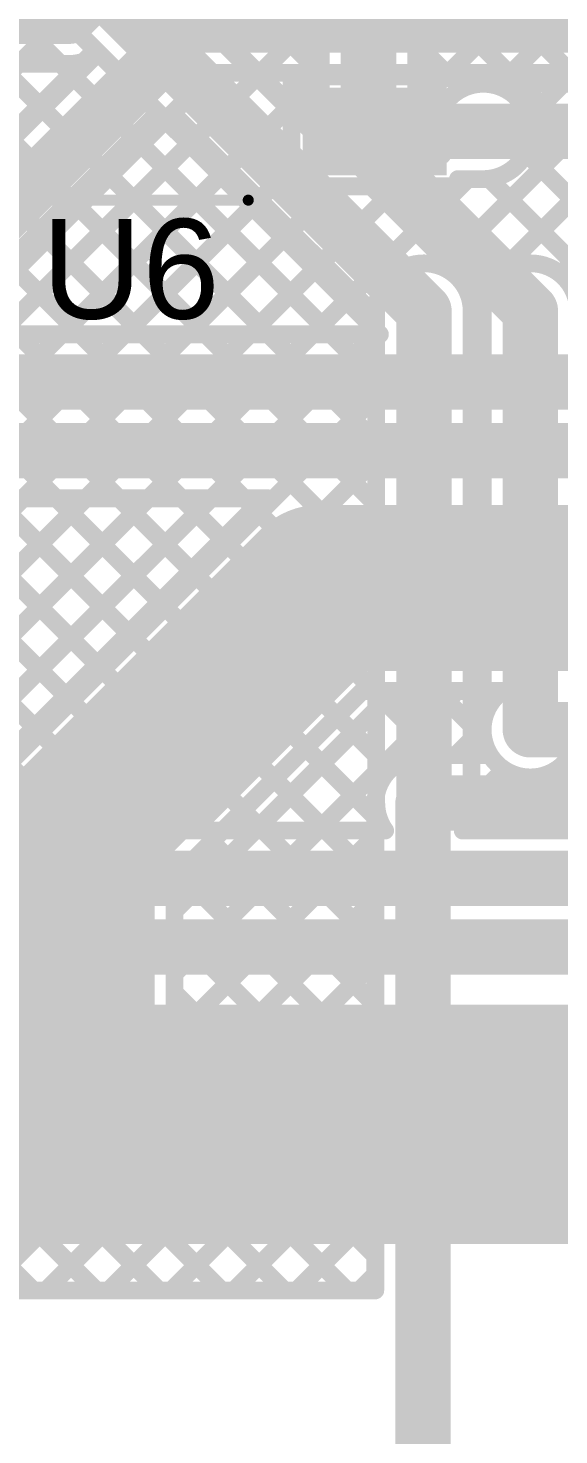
# Model space of a CAD drawing. Header units: millimetres. Extents: x -0.08 to 7.12, y -0.08 to 3.98.
# Drawn here: x 1.773 to 2.013, y 1.37 to 2.005 of the extents above; entities that cross this region are included whole.
import ezdxf

# ---------------------------------------------------------------- set-up
doc = ezdxf.new("R2010")
doc.units = ezdxf.units.MM
doc.header["$MEASUREMENT"] = 0
for name, color, linetype in [('BottomLayer', 5, 'Continuous'), ('TopLayer', 1, 'Continuous'), ('TopOverlay', 2, 'Continuous'), ('TopPaste', 8, 'Continuous'), ('TopSolder', 216, 'Continuous'), ('ViaHoleLayer', 16, 'Continuous')]:
    doc.layers.add(name, color=color, linetype=linetype)
doc.styles.add('Arial', font='arial.ttf', dxfattribs={"height": 0.2})

# ---------------------------------------------------------------- blocks, each defined once
blk = doc.blocks.new('SOP_4_2_54_34')
at = {"layer": 'TopLayer'}
for points in [[(-0.15157, 0.06575), (-0.09449, 0.06575), (-0.09449, 0.03425), (-0.15157, 0.03425)], [(0.09449, 0.06575), (0.15157, 0.06575), (0.15157, 0.03425), (0.09449, 0.03425)], [(-0.15157, -0.03425), (-0.09449, -0.03425), (-0.09449, -0.06575), (-0.15157, -0.06575)], [(0.09449, -0.03425), (0.15157, -0.03425), (0.15157, -0.06575), (0.09449, -0.06575)]]:
    blk.add_hatch(color=1, dxfattribs=at).paths.add_polyline_path(points)
at = {"layer": 'TopPaste'}
for points in [[(-0.15157, 0.06575), (-0.09449, 0.06575), (-0.09449, 0.03425), (-0.15157, 0.03425)], [(0.09449, 0.06575), (0.15157, 0.06575), (0.15157, 0.03425), (0.09449, 0.03425)], [(-0.15157, -0.03425), (-0.09449, -0.03425), (-0.09449, -0.06575), (-0.15157, -0.06575)], [(0.09449, -0.03425), (0.15157, -0.03425), (0.15157, -0.06575), (0.09449, -0.06575)]]:
    blk.add_hatch(color=8, dxfattribs=at).paths.add_polyline_path(points)
at = {"layer": 'TopSolder'}
for points in [[(-0.15557, 0.06975), (-0.09049, 0.06975), (-0.09049, 0.03025), (-0.15557, 0.03025)], [(0.09049, 0.06975), (0.15557, 0.06975), (0.15557, 0.03025), (0.09049, 0.03025)], [(-0.15557, -0.03025), (-0.09049, -0.03025), (-0.09049, -0.06975), (-0.15557, -0.06975)], [(0.09049, -0.03025), (0.15557, -0.03025), (0.15557, -0.06975), (0.09049, -0.06975)]]:
    blk.add_hatch(color=216, dxfattribs=at).paths.add_polyline_path(points)
at = {"layer": 'TopOverlay', "const_width": 0.005}
for points in [[(-0.052, 0.081), (0.066, 0.081)], [(-0.163, 0.048), (-0.163, 0.058)], [(-0.163, 0.058), (-0.158, 0.053)], [(-0.163, 0.048), (-0.158, 0.053)], [(-0.052, -0.081), (0.066, -0.081)]]:
    blk.add_lwpolyline(points, dxfattribs=at)
at = {"layer": 'TopOverlay', "const_width": 0.0025}
for points in [[(-0.05325, 0.081, 1), (-0.05075, 0.081, 1)], [(0.06475, 0.081, 1), (0.06725, 0.081, 1)], [(-0.16425, 0.058, 1), (-0.16175, 0.058, 1)], [(-0.16425, 0.058, 1), (-0.16175, 0.058, 1)], [(-0.15925, 0.053, 1), (-0.15675, 0.053, 1)], [(-0.15925, 0.053, 1), (-0.15675, 0.053, 1)], [(-0.16425, 0.048, 1), (-0.16175, 0.048, 1)], [(-0.16425, 0.048, 1), (-0.16175, 0.048, 1)], [(-0.05325, -0.081, 1), (-0.05075, -0.081, 1)], [(0.06475, -0.081, 1), (0.06725, -0.081, 1)]]:
    blk.add_lwpolyline(points, format="xyb", close=True, dxfattribs=at)

msp = doc.modelspace()

# ---------------------------------------------------------------- hatches: boundary and pattern name
at = {"layer": 'BottomLayer'}
h = msp.add_hatch(color=5, dxfattribs=at)
edge = h.paths.add_edge_path()
edge.add_arc((1.97878, 1.958), 0.01181, 0, 360)
h = msp.add_hatch(color=5, dxfattribs=at)
edge = h.paths.add_edge_path()
edge.add_arc((1.952, 1.877), 0.01181, 0, 360)
h = msp.add_hatch(color=5, dxfattribs=at)
edge = h.paths.add_edge_path()
edge.add_arc((2, 1.877), 0.01181, 0, 360)
h = msp.add_hatch(color=5, dxfattribs=at)
edge = h.paths.add_edge_path()
edge.add_arc((2, 1.688), 0.01181, 0, 360)
h = msp.add_hatch(color=5, dxfattribs=at)
edge = h.paths.add_edge_path()
edge.add_arc((1.952, 1.655), 0.01181, 0, 360)
h = msp.add_hatch(color=5, dxfattribs=at)
edge = h.paths.add_edge_path()
edge.add_arc((1.793, 1.512), 0.0315, 0, 360)
at = {"layer": 'TopLayer'}
h = msp.add_hatch(color=1, dxfattribs=at)
edge = h.paths.add_edge_path()
edge.add_arc((1.97878, 1.958), 0.01181, 0, 360)
h = msp.add_hatch(color=1, dxfattribs=at)
edge = h.paths.add_edge_path()
edge.add_arc((1.952, 1.877), 0.01181, 0, 360)
h = msp.add_hatch(color=1, dxfattribs=at)
edge = h.paths.add_edge_path()
edge.add_arc((2, 1.877), 0.01181, 0, 360)
h = msp.add_hatch(color=1, dxfattribs=at)
edge = h.paths.add_edge_path()
edge.add_arc((2, 1.688), 0.01181, 0, 360)
h = msp.add_hatch(color=1, dxfattribs=at)
edge = h.paths.add_edge_path()
edge.add_arc((1.952, 1.655), 0.01181, 0, 360)
msp.add_hatch(color=1, dxfattribs=at).paths.add_polyline_path([(0.085, 1.456), (2.258, 1.456), (2.258, 1.564), (0.085, 1.564)])
h = msp.add_hatch(color=1, dxfattribs=at)
edge = h.paths.add_edge_path()
edge.add_arc((1.793, 1.512), 0.0315, 0, 360)
at = {"layer": 'ViaHoleLayer'}
h = msp.add_hatch(color=16, dxfattribs=at)
edge = h.paths.add_edge_path()
edge.add_arc((1.97878, 1.958), 0.00591, 0, 360)
h = msp.add_hatch(color=16, dxfattribs=at)
edge = h.paths.add_edge_path()
edge.add_arc((1.952, 1.877), 0.00591, 0, 360)
h = msp.add_hatch(color=16, dxfattribs=at)
edge = h.paths.add_edge_path()
edge.add_arc((2, 1.877), 0.00591, 0, 360)
h = msp.add_hatch(color=16, dxfattribs=at)
edge = h.paths.add_edge_path()
edge.add_arc((2, 1.688), 0.00591, 0, 360)
h = msp.add_hatch(color=16, dxfattribs=at)
edge = h.paths.add_edge_path()
edge.add_arc((1.952, 1.655), 0.00591, 0, 360)
h = msp.add_hatch(color=16, dxfattribs=at)
edge = h.paths.add_edge_path()
edge.add_arc((1.793, 1.512), 0.01575, 0, 360)

# ---------------------------------------------------------------- linework, layer by layer
at = {"layer": 'BottomLayer'}
for points, const_width in [([(1.9485, 1.99804), (2.11377, 2.16331)], 0.008), ([(1.9485, 1.96976), (2.14205, 2.16331)], 0.008), ([(1.98653, 1.9795), (2.17034, 2.16331)], 0.008), ([(2.01481, 1.9795), (2.19862, 2.16331)], 0.008), ([(1.54644, 2.117), (1.797, 1.86644)], 0.008), ([(1.57472, 2.117), (1.82529, 1.86644)], 0.008), ([(1.60301, 2.117), (1.85357, 1.86644)], 0.008), ([(1.63129, 2.117), (1.88186, 1.86644)], 0.008), ([(1.65958, 2.117), (1.91014, 1.86644)], 0.008), ([(1.81434, 2.07538), (1.9055, 1.98421)], 0.008), ([(1.81434, 2.04709), (1.9055, 1.95593)], 0.008), ([(1.79284, 2.03616), (1.952, 1.877)], 0.025), ([(1.81434, 2.04507), (1.9055, 1.95391)], 0.008), ([(1.86251, 1.9969), (1.90671, 2.0411)], 0.008), ([(1.927, 1.95), (1.927, 2.034)], 0.025), ([(1.9055, 1.95391), (1.9055, 2.034)], 0.008), ([(1.96313, 2.03972), (2.02335, 1.9795)], 0.008), ([(1.9485, 1.95891), (1.9485, 2.02509)], 0.008), ([(1.94899, 2.02558), (1.99507, 1.9795)], 0.008), ([(1.77763, 2.02096), (1.93216, 1.86644)], 0.008), ([(1.64719, 1.86644), (1.78967, 2.00892)], 0.008), ([(1.87665, 1.98276), (1.9055, 2.01161)], 0.008), ([(1.9485, 1.99778), (1.96909, 1.97719)], 0.008), ([(1.67547, 1.86644), (1.80382, 1.99478)], 0.008), ([(1.89079, 1.96862), (1.9055, 1.98333)], 0.008), ([(1.70376, 1.86644), (1.81796, 1.98064)], 0.008), ([(1.97878, 1.9795), (2.422, 1.9795)], 0.008), ([(1.73204, 1.86644), (1.8321, 1.96649)], 0.008), ([(1.9485, 1.9695), (1.95744, 1.96056)], 0.008), ([(1.97878, 1.958), (2.422, 1.958)], 0.025), ([(1.927, 1.95), (2, 1.877)], 0.025), ([(1.9485, 1.95891), (1.96017, 1.94723)], 0.008), ([(1.76033, 1.86644), (1.84624, 1.95235)], 0.008), ([(1.30205, 1.93713), (1.80418, 1.435)], 0.008), ([(1.78861, 1.86644), (1.86038, 1.93821)], 0.008), ([(1.81689, 1.86644), (1.87453, 1.92407)], 0.008), ([(1.30205, 1.90884), (1.77589, 1.435)], 0.008), ([(1.84518, 1.86644), (1.88867, 1.90993)], 0.008), ([(1.87346, 1.86644), (1.90281, 1.89578)], 0.008), ([(1.90175, 1.86644), (1.91695, 1.88164)], 0.008), ([(1.56297, 1.86644), (1.93216, 1.86644)], 0.008), ([(1.55406, 1.84494), (2.49494, 1.84494)], 0.025), ([(1.50906, 1.81394), (2.51394, 1.81394)], 0.025), ([(1.41374, 1.435), (1.77118, 1.79244)], 0.008), ([(1.44203, 1.435), (1.79946, 1.79244)], 0.008), ([(1.47031, 1.435), (1.82775, 1.79244)], 0.008), ([(1.4986, 1.435), (1.85603, 1.79244)], 0.008), ([(1.50906, 1.79244), (1.88204, 1.79244)], 0.008), ([(1.67301, 1.79244), (1.77634, 1.68911)], 0.008), ([(1.7013, 1.79244), (1.79049, 1.70325)], 0.008), ([(1.72958, 1.79244), (1.80463, 1.71739)], 0.008), ([(1.75787, 1.79244), (1.81877, 1.73153)], 0.008), ([(1.78615, 1.79244), (1.83291, 1.74567)], 0.008), ([(1.81443, 1.79244), (1.84706, 1.75982)], 0.008), ([(1.84272, 1.79244), (1.8612, 1.77396)], 0.008), ([(1.871, 1.79244), (1.8755, 1.78794)], 0.008), ([(1.793, 1.64), (1.905, 1.752)], 0.075), ([(1.76012, 1.67288), (1.87212, 1.78488)], 0.008), ([(1.905, 1.752), (2.6293, 1.752)], 0.075), ([(1.8395, 1.57791), (1.96709, 1.7055)], 0.008), ([(1.8395, 1.6062), (1.9388, 1.7055)], 0.008), ([(1.8395, 1.62074), (1.92426, 1.7055)], 0.008), ([(1.92426, 1.7055), (1.98751, 1.7055)], 0.008), ([(1.92966, 1.7055), (1.95866, 1.6765)], 0.008), ([(1.95794, 1.7055), (1.97876, 1.68468)], 0.008), ([(1.91282, 1.69406), (1.93673, 1.67014)], 0.008), ([(2, 1.688), (2.411, 1.688)], 0.025), ([(1.96637, 1.6765), (1.97851, 1.68864)], 0.008), ([(1.89867, 1.67991), (1.93006, 1.64852)], 0.008), ([(1.793, 1.512), (1.793, 1.64)], 0.075), ([(1.952, 1.6765), (1.98183, 1.6765)], 0.008), ([(1.88453, 1.66577), (1.93006, 1.62024)], 0.008), ([(1.95156, 1.15106), (1.95156, 1.65456)], 0.025), ([(1.952, 1.655), (2.344, 1.655)], 0.025), ([(1.93006, 1.435), (1.93006, 1.65456)], 0.008), ([(1.87039, 1.65163), (1.93006, 1.59195)], 0.008), ([(1.8395, 1.54963), (1.93006, 1.6402)], 0.008), ([(1.85625, 1.63749), (1.93006, 1.56367)], 0.008), ([(1.84211, 1.62334), (1.93006, 1.53539)], 0.008), ([(1.8395, 1.512), (1.8395, 1.62074)], 0.008), ([(1.8395, 1.52135), (1.93006, 1.61191)], 0.008), ([(1.8395, 1.59767), (1.93006, 1.5071)], 0.008), ([(1.82897, 1.48253), (1.93006, 1.58363)], 0.008), ([(1.8395, 1.56938), (1.93006, 1.47882)], 0.008), ([(1.80972, 1.435), (1.93006, 1.55534)], 0.008), ([(1.8395, 1.5411), (1.93006, 1.45053)], 0.008), ([(1.83801, 1.435), (1.93006, 1.52706)], 0.008), ([(1.8395, 1.51281), (1.91731, 1.435)], 0.008), ([(1.86629, 1.435), (1.93006, 1.49877)], 0.008), ([(1.83399, 1.49004), (1.88903, 1.435)], 0.008), ([(1.78144, 1.435), (1.82247, 1.47603)], 0.008), ([(1.82093, 1.47482), (1.86074, 1.435)], 0.008), ([(1.89458, 1.435), (1.93006, 1.47049)], 0.008), ([(1.75315, 1.435), (1.78445, 1.46629)], 0.008), ([(1.80123, 1.46623), (1.83246, 1.435)], 0.008), ([(1.92286, 1.435), (1.93006, 1.4422)], 0.008), ([(1.30205, 1.435), (1.93006, 1.435)], 0.008)]:
    msp.add_lwpolyline(points, dxfattribs=dict(at, const_width=const_width))
for points, const_width in [([(1.86051, 1.9969, 1), (1.86451, 1.9969, 1)], 0.004), ([(1.9465, 1.99804, 1), (1.9505, 1.99804, 1)], 0.004), ([(1.9465, 1.99778, 1), (1.9505, 1.99778, 1)], 0.004), ([(1.80182, 1.99478, 1), (1.80582, 1.99478, 1)], 0.004), ([(1.9035, 1.98421, 1), (1.9075, 1.98421, 1)], 0.004), ([(1.9035, 1.98333, 1), (1.9075, 1.98333, 1)], 0.004), ([(1.81596, 1.98064, 1), (1.81996, 1.98064, 1)], 0.004), ([(1.87465, 1.98276, 1), (1.87865, 1.98276, 1)], 0.004), ([(1.96709, 1.97719, 1), (1.97109, 1.97719, 1)], 0.004), ([(1.97678, 1.9795, 1), (1.98078, 1.9795, 1)], 0.004), ([(1.97678, 1.9795, 1), (1.98078, 1.9795, 1)], 0.004), ([(1.98453, 1.9795, 1), (1.98853, 1.9795, 1)], 0.004), ([(1.99307, 1.9795, 1), (1.99707, 1.9795, 1)], 0.004), ([(2.01281, 1.9795, 1), (2.01681, 1.9795, 1)], 0.004), ([(1.8301, 1.96649, 1), (1.8341, 1.96649, 1)], 0.004), ([(1.88879, 1.96862, 1), (1.89279, 1.96862, 1)], 0.004), ([(1.9465, 1.96976, 1), (1.9505, 1.96976, 1)], 0.004), ([(1.9465, 1.9695, 1), (1.9505, 1.9695, 1)], 0.004), ([(1.97253, 1.958, 1), (1.98503, 1.958, 1)], 0.0125), ([(1.92075, 1.95, 1), (1.93325, 1.95, 1)], 0.0125), ([(1.92075, 1.95, 1), (1.93325, 1.95, 1)], 0.0125), ([(1.9465, 1.95891, 1), (1.9505, 1.95891, 1)], 0.004), ([(1.9465, 1.95891, 1), (1.9505, 1.95891, 1)], 0.004), ([(1.95544, 1.96056, 1), (1.95944, 1.96056, 1)], 0.004), ([(1.84424, 1.95235, 1), (1.84824, 1.95235, 1)], 0.004), ([(1.9035, 1.95593, 1), (1.9075, 1.95593, 1)], 0.004), ([(1.9035, 1.95391, 1), (1.9075, 1.95391, 1)], 0.004), ([(1.9035, 1.95391, 1), (1.9075, 1.95391, 1)], 0.004), ([(1.95817, 1.94723, 1), (1.96217, 1.94723, 1)], 0.004), ([(1.95817, 1.94723, 1), (1.96217, 1.94723, 1)], 0.004), ([(1.85838, 1.93821, 1), (1.86238, 1.93821, 1)], 0.004), ([(1.87253, 1.92407, 1), (1.87653, 1.92407, 1)], 0.004), ([(1.88667, 1.90993, 1), (1.89067, 1.90993, 1)], 0.004), ([(1.90081, 1.89578, 1), (1.90481, 1.89578, 1)], 0.004), ([(1.91495, 1.88164, 1), (1.91895, 1.88164, 1)], 0.004), ([(1.94575, 1.877, 1), (1.95825, 1.877, 1)], 0.0125), ([(1.99375, 1.877, 1), (2.00625, 1.877, 1)], 0.0125), ([(1.78661, 1.86644, 1), (1.79061, 1.86644, 1)], 0.004), ([(1.795, 1.86644, 1), (1.799, 1.86644, 1)], 0.004), ([(1.81489, 1.86644, 1), (1.81889, 1.86644, 1)], 0.004), ([(1.82329, 1.86644, 1), (1.82729, 1.86644, 1)], 0.004), ([(1.84318, 1.86644, 1), (1.84718, 1.86644, 1)], 0.004), ([(1.85157, 1.86644, 1), (1.85557, 1.86644, 1)], 0.004), ([(1.87146, 1.86644, 1), (1.87546, 1.86644, 1)], 0.004), ([(1.87986, 1.86644, 1), (1.88386, 1.86644, 1)], 0.004), ([(1.89975, 1.86644, 1), (1.90375, 1.86644, 1)], 0.004), ([(1.90814, 1.86644, 1), (1.91214, 1.86644, 1)], 0.004), ([(1.93016, 1.86644, 1), (1.93416, 1.86644, 1)], 0.004), ([(1.93016, 1.86644, 1), (1.93416, 1.86644, 1)], 0.004), ([(1.76918, 1.79244, 1), (1.77318, 1.79244, 1)], 0.004), ([(1.78415, 1.79244, 1), (1.78815, 1.79244, 1)], 0.004), ([(1.79746, 1.79244, 1), (1.80146, 1.79244, 1)], 0.004), ([(1.81243, 1.79244, 1), (1.81643, 1.79244, 1)], 0.004), ([(1.82575, 1.79244, 1), (1.82975, 1.79244, 1)], 0.004), ([(1.84072, 1.79244, 1), (1.84472, 1.79244, 1)], 0.004), ([(1.85403, 1.79244, 1), (1.85803, 1.79244, 1)], 0.004), ([(1.869, 1.79244, 1), (1.873, 1.79244, 1)], 0.004), ([(1.8735, 1.78794, 1), (1.8775, 1.78794, 1)], 0.004), ([(1.88004, 1.79244, 1), (1.88404, 1.79244, 1)], 0.004), ([(1.88004, 1.79244, 1), (1.88404, 1.79244, 1)], 0.004), ([(1.88004, 1.79244, 1), (1.88404, 1.79244, 1)], 0.004), ([(1.88625, 1.752, 1), (1.92375, 1.752, 1)], 0.0375), ([(1.88625, 1.752, 1), (1.92375, 1.752, 1)], 0.0375), ([(1.87012, 1.78488, 1), (1.87412, 1.78488, 1)], 0.004), ([(1.87012, 1.78488, 1), (1.87412, 1.78488, 1)], 0.004), ([(1.87012, 1.78488, 1), (1.87412, 1.78488, 1)], 0.004), ([(1.8592, 1.77396, 1), (1.8632, 1.77396, 1)], 0.004), ([(1.84506, 1.75982, 1), (1.84906, 1.75982, 1)], 0.004), ([(1.83091, 1.74567, 1), (1.83491, 1.74567, 1)], 0.004), ([(1.81677, 1.73153, 1), (1.82077, 1.73153, 1)], 0.004), ([(1.80263, 1.71739, 1), (1.80663, 1.71739, 1)], 0.004), ([(1.92226, 1.7055, 1), (1.92626, 1.7055, 1)], 0.004), ([(1.92226, 1.7055, 1), (1.92626, 1.7055, 1)], 0.004), ([(1.92766, 1.7055, 1), (1.93166, 1.7055, 1)], 0.004), ([(1.9368, 1.7055, 1), (1.9408, 1.7055, 1)], 0.004), ([(1.95594, 1.7055, 1), (1.95994, 1.7055, 1)], 0.004), ([(1.96509, 1.7055, 1), (1.96909, 1.7055, 1)], 0.004), ([(1.98551, 1.7055, 1), (1.98951, 1.7055, 1)], 0.004), ([(1.98551, 1.7055, 1), (1.98951, 1.7055, 1)], 0.004), ([(1.78849, 1.70325, 1), (1.79249, 1.70325, 1)], 0.004), ([(1.91082, 1.69406, 1), (1.91482, 1.69406, 1)], 0.004), ([(1.99375, 1.688, 1), (2.00625, 1.688, 1)], 0.0125), ([(1.77434, 1.68911, 1), (1.77834, 1.68911, 1)], 0.004), ([(1.97651, 1.68864, 1), (1.98051, 1.68864, 1)], 0.004), ([(1.97676, 1.68468, 1), (1.98076, 1.68468, 1)], 0.004), ([(1.89667, 1.67991, 1), (1.90067, 1.67991, 1)], 0.004), ([(1.77425, 1.64, 1), (1.81175, 1.64, 1)], 0.0375), ([(1.77425, 1.64, 1), (1.81175, 1.64, 1)], 0.0375), ([(1.95, 1.6765, 1), (1.954, 1.6765, 1)], 0.004), ([(1.95, 1.6765, 1), (1.954, 1.6765, 1)], 0.004), ([(1.95666, 1.6765, 1), (1.96066, 1.6765, 1)], 0.004), ([(1.96437, 1.6765, 1), (1.96837, 1.6765, 1)], 0.004), ([(1.97983, 1.6765, 1), (1.98383, 1.6765, 1)], 0.004), ([(1.97983, 1.6765, 1), (1.98383, 1.6765, 1)], 0.004), ([(1.88253, 1.66577, 1), (1.88653, 1.66577, 1)], 0.004), ([(1.93458, 1.66998, 1), (1.93858, 1.66998, 1)], 0.004), ([(1.93458, 1.66998, 1), (1.93858, 1.66998, 1)], 0.004), ([(1.93473, 1.67014, 1), (1.93873, 1.67014, 1)], 0.004), ([(1.94531, 1.65456, 1), (1.95781, 1.65456, 1)], 0.0125), ([(1.94575, 1.655, 1), (1.95825, 1.655, 1)], 0.0125), ([(1.92806, 1.65456, 1), (1.93206, 1.65456, 1)], 0.004), ([(1.92806, 1.65456, 1), (1.93206, 1.65456, 1)], 0.004), ([(1.86839, 1.65163, 1), (1.87239, 1.65163, 1)], 0.004), ([(1.92806, 1.64852, 1), (1.93206, 1.64852, 1)], 0.004), ([(1.92806, 1.6402, 1), (1.93206, 1.6402, 1)], 0.004), ([(1.85425, 1.63749, 1), (1.85825, 1.63749, 1)], 0.004), ([(1.84011, 1.62334, 1), (1.84411, 1.62334, 1)], 0.004), ([(1.8375, 1.62074, 1), (1.8415, 1.62074, 1)], 0.004), ([(1.8375, 1.62074, 1), (1.8415, 1.62074, 1)], 0.004), ([(1.92806, 1.62024, 1), (1.93206, 1.62024, 1)], 0.004), ([(1.92806, 1.61191, 1), (1.93206, 1.61191, 1)], 0.004), ([(1.8375, 1.6062, 1), (1.8415, 1.6062, 1)], 0.004), ([(1.8375, 1.59767, 1), (1.8415, 1.59767, 1)], 0.004), ([(1.92806, 1.59195, 1), (1.93206, 1.59195, 1)], 0.004), ([(1.92806, 1.58363, 1), (1.93206, 1.58363, 1)], 0.004), ([(1.8375, 1.57791, 1), (1.8415, 1.57791, 1)], 0.004), ([(1.8375, 1.56938, 1), (1.8415, 1.56938, 1)], 0.004), ([(1.92806, 1.56367, 1), (1.93206, 1.56367, 1)], 0.004), ([(1.92806, 1.55534, 1), (1.93206, 1.55534, 1)], 0.004), ([(1.77425, 1.512, 1), (1.81175, 1.512, 1)], 0.0375), ([(1.8375, 1.54963, 1), (1.8415, 1.54963, 1)], 0.004), ([(1.8375, 1.5411, 1), (1.8415, 1.5411, 1)], 0.004), ([(1.92806, 1.53539, 1), (1.93206, 1.53539, 1)], 0.004), ([(1.92806, 1.52706, 1), (1.93206, 1.52706, 1)], 0.004), ([(1.8375, 1.52135, 1), (1.8415, 1.52135, 1)], 0.004), ([(1.8375, 1.51281, 1), (1.8415, 1.51281, 1)], 0.004), ([(1.8375, 1.512, 1), (1.8415, 1.512, 1)], 0.004), ([(1.8375, 1.512, 1), (1.8415, 1.512, 1)], 0.004), ([(1.92806, 1.5071, 1), (1.93206, 1.5071, 1)], 0.004), ([(1.92806, 1.49877, 1), (1.93206, 1.49877, 1)], 0.004), ([(1.83199, 1.49004, 1), (1.83599, 1.49004, 1)], 0.004), ([(1.82697, 1.48253, 1), (1.83097, 1.48253, 1)], 0.004), ([(1.82047, 1.47603, 1), (1.82447, 1.47603, 1)], 0.004), ([(1.92806, 1.47882, 1), (1.93206, 1.47882, 1)], 0.004), ([(1.81893, 1.47482, 1), (1.82293, 1.47482, 1)], 0.004), ([(1.92806, 1.47049, 1), (1.93206, 1.47049, 1)], 0.004), ([(1.78245, 1.46629, 1), (1.78645, 1.46629, 1)], 0.004), ([(1.79923, 1.46623, 1), (1.80323, 1.46623, 1)], 0.004), ([(1.92806, 1.45053, 1), (1.93206, 1.45053, 1)], 0.004), ([(1.92806, 1.4422, 1), (1.93206, 1.4422, 1)], 0.004), ([(1.77389, 1.435, 1), (1.77789, 1.435, 1)], 0.004), ([(1.77944, 1.435, 1), (1.78344, 1.435, 1)], 0.004), ([(1.80218, 1.435, 1), (1.80618, 1.435, 1)], 0.004), ([(1.80772, 1.435, 1), (1.81172, 1.435, 1)], 0.004), ([(1.83046, 1.435, 1), (1.83446, 1.435, 1)], 0.004), ([(1.83601, 1.435, 1), (1.84001, 1.435, 1)], 0.004), ([(1.85874, 1.435, 1), (1.86274, 1.435, 1)], 0.004), ([(1.86429, 1.435, 1), (1.86829, 1.435, 1)], 0.004), ([(1.88703, 1.435, 1), (1.89103, 1.435, 1)], 0.004), ([(1.89258, 1.435, 1), (1.89658, 1.435, 1)], 0.004), ([(1.91531, 1.435, 1), (1.91931, 1.435, 1)], 0.004), ([(1.92086, 1.435, 1), (1.92486, 1.435, 1)], 0.004), ([(1.92806, 1.435, 1), (1.93206, 1.435, 1)], 0.004), ([(1.92806, 1.435, 1), (1.93206, 1.435, 1)], 0.004)]:
    msp.add_lwpolyline(points, format="xyb", close=True, dxfattribs=dict(at, const_width=const_width))
at = {"layer": 'BottomLayer', "const_width": 0.008}
for points in [[(1.96017, 1.94723, -0.577667), (1.97878, 1.9795)], [(1.87212, 1.78488, -0.067356), (1.88204, 1.79244)], [(1.87212, 1.78488, -0.067356), (1.88204, 1.79244)], [(1.98183, 1.6765, -0.398046), (1.98751, 1.7055)], [(1.93658, 1.66998, -0.202636), (1.952, 1.6765)], [(1.93006, 1.65456, -0.202636), (1.93658, 1.66998)], [(1.8395, 1.512, -1), (1.7465, 1.512)]]:
    msp.add_lwpolyline(points, format="xyb", dxfattribs=at)
at = {"layer": 'TopLayer'}
for points, const_width in [([(1.792, 2.01), (1.84, 2.058)], 0.025), ([(1.50733, 2.01), (1.792, 2.01)], 0.025), ([(1.73589, 1.894), (1.84789, 2.006)], 0.025), ([(1.84789, 2.006), (2.04689, 2.006)], 0.025), ([(1.72454, 1.9155), (1.79856, 1.98953)], 0.008), ([(1.72698, 1.9155), (1.80303, 1.99154)], 0.008), ([(1.50733, 1.9885), (1.792, 1.9885)], 0.008), ([(1.53639, 1.6425), (1.87839, 1.9845)], 0.008), ([(1.75109, 1.8788), (1.85679, 1.9845)], 0.008), ([(1.75979, 1.9885), (1.77989, 1.9684)], 0.008), ([(1.78808, 1.9885), (1.79403, 1.98255)], 0.008), ([(1.85679, 1.9845), (2.03798, 1.9845)], 0.008), ([(1.87693, 1.9845), (1.89224, 1.96919)], 0.008), ([(1.98546, 1.97844), (1.99153, 1.9845)], 0.008), ([(1.99007, 1.9845), (2.21419, 1.76038)], 0.008), ([(1.9994, 1.96409), (2.01981, 1.9845)], 0.008), ([(1.85272, 1.98043), (1.89224, 1.94091)], 0.008), ([(1.89224, 1.98275), (1.96733, 1.98275)], 0.008), ([(1.89224, 1.93325), (1.89224, 1.98275)], 0.008), ([(1.96039, 1.8968), (2.04304, 1.97944)], 0.008), ([(1.96733, 1.9795), (1.96733, 1.98275)], 0.008), ([(1.96733, 1.9795), (1.97878, 1.9795)], 0.008), ([(1.56467, 1.6425), (1.89224, 1.97007)], 0.008), ([(1.83858, 1.96628), (1.9305, 1.87436)], 0.008), ([(1.92978, 1.958), (1.97878, 1.958)], 0.025), ([(1.97308, 1.88121), (2.05718, 1.9653)], 0.008), ([(1.82444, 1.95214), (1.9305, 1.84608)], 0.008), ([(1.99797, 1.94831), (2.21419, 1.73209)], 0.008), ([(2.01372, 1.89355), (2.07132, 1.95116)], 0.008), ([(1.59296, 1.6425), (1.89224, 1.94178)], 0.008), ([(1.50067, 1.9365), (1.79467, 1.6425)], 0.008), ([(1.52895, 1.9365), (1.82295, 1.6425)], 0.008), ([(1.62124, 1.6425), (1.91199, 1.93325)], 0.008), ([(1.64953, 1.6425), (1.94028, 1.93325)], 0.008), ([(1.67781, 1.6425), (1.97181, 1.9365)], 0.008), ([(1.81029, 1.938), (1.9305, 1.81779)], 0.008), ([(1.89224, 1.93325), (1.96733, 1.93325)], 0.008), ([(1.89989, 1.93325), (1.93901, 1.89413)], 0.008), ([(1.92818, 1.93325), (1.97916, 1.88227)], 0.008), ([(1.95646, 1.93325), (1.99255, 1.89717)], 0.008), ([(1.96733, 1.9365), (1.97878, 1.9365)], 0.008), ([(1.96733, 1.93325), (1.96733, 1.9365)], 0.008), ([(1.98135, 1.93665), (2.2755, 1.6425)], 0.008), ([(1.79615, 1.92386), (1.9305, 1.78951)], 0.008), ([(1.78201, 1.90971), (1.9305, 1.76122)], 0.008), ([(1.76787, 1.89557), (1.9305, 1.73294)], 0.008), ([(1.75373, 1.88143), (1.9305, 1.70466)], 0.008), ([(1.952, 1.655), (1.952, 1.877)], 0.025), ([(1.98894, 1.6425), (2.23202, 1.88558)], 0.008), ([(2, 1.688), (2, 1.877)], 0.025), ([(1.9305, 1.655), (1.9305, 1.877)], 0.008), ([(1.9735, 1.655), (1.9735, 1.877)], 0.008), ([(1.9785, 1.688), (1.9785, 1.877)], 0.008), ([(1.62123, 1.8725), (1.85123, 1.6425)], 0.008), ([(1.64952, 1.8725), (1.87952, 1.6425)], 0.008), ([(1.6778, 1.8725), (1.9078, 1.6425)], 0.008), ([(1.70609, 1.8725), (1.93238, 1.64621)], 0.008), ([(1.73437, 1.8725), (1.9305, 1.67637)], 0.008), ([(1.7061, 1.6425), (1.9305, 1.8669)], 0.008), ([(1.9735, 1.85965), (1.9785, 1.85465)], 0.008), ([(1.9735, 1.85334), (1.9785, 1.85834)], 0.008), ([(1.73438, 1.6425), (1.9305, 1.83862)], 0.008), ([(1.9735, 1.83136), (1.9785, 1.82636)], 0.008), ([(1.9735, 1.82505), (1.9785, 1.83005)], 0.008), ([(1.76266, 1.6425), (1.9305, 1.81034)], 0.008), ([(1.9735, 1.80308), (1.9785, 1.79808)], 0.008), ([(1.9735, 1.79677), (1.9785, 1.80177)], 0.008), ([(1.79095, 1.6425), (1.9305, 1.78205)], 0.008), ([(1.9735, 1.77479), (1.9785, 1.76979)], 0.008), ([(1.9735, 1.76848), (1.9785, 1.77348)], 0.008), ([(1.81923, 1.6425), (1.9305, 1.75377)], 0.008), ([(1.9735, 1.74651), (1.9785, 1.74151)], 0.008), ([(1.9735, 1.7402), (1.9785, 1.7452)], 0.008), ([(1.84752, 1.6425), (1.9305, 1.72548)], 0.008), ([(1.9735, 1.71822), (1.9785, 1.71322)], 0.008), ([(1.9735, 1.71191), (1.9785, 1.71691)], 0.008), ([(1.8758, 1.6425), (1.9305, 1.6972)], 0.008), ([(1.9735, 1.68994), (1.97876, 1.68468)], 0.008), ([(1.9735, 1.68363), (1.9785, 1.68863)], 0.008), ([(1.90409, 1.6425), (1.9305, 1.66891)], 0.008), ([(1.9735, 1.65535), (1.98819, 1.67003)], 0.008), ([(1.99668, 1.66676), (2.02094, 1.6425)], 0.008), ([(1.9735, 1.66166), (1.99266, 1.6425)], 0.008), ([(0.61, 1.6425), (1.93451, 1.6425)], 0.008), ([(1.96949, 1.6425), (2.33609, 1.6425)], 0.008), ([(0.61, 1.621), (2.555, 1.621)], 0.025), ([(1.281, 1.59), (2.524, 1.59)], 0.025)]:
    msp.add_lwpolyline(points, dxfattribs=dict(at, const_width=const_width))
for points, const_width in [([(1.78575, 2.01, 1), (1.79825, 2.01, 1)], 0.0125), ([(1.78575, 2.01, 1), (1.79825, 2.01, 1)], 0.0125), ([(1.84164, 2.006, 1), (1.85414, 2.006, 1)], 0.0125), ([(1.84164, 2.006, 1), (1.85414, 2.006, 1)], 0.0125), ([(1.79656, 1.98953, 1), (1.80056, 1.98953, 1)], 0.004), ([(1.80103, 1.99154, 1), (1.80503, 1.99154, 1)], 0.004), ([(1.80103, 1.99154, 1), (1.80503, 1.99154, 1)], 0.004), ([(1.80103, 1.99154, 1), (1.80503, 1.99154, 1)], 0.004), ([(1.78608, 1.9885, 1), (1.79008, 1.9885, 1)], 0.004), ([(1.79, 1.9885, 1), (1.794, 1.9885, 1)], 0.004), ([(1.79, 1.9885, 1), (1.794, 1.9885, 1)], 0.004), ([(1.79, 1.9885, 1), (1.794, 1.9885, 1)], 0.004), ([(1.85479, 1.9845, 1), (1.85879, 1.9845, 1)], 0.004), ([(1.85479, 1.9845, 1), (1.85879, 1.9845, 1)], 0.004), ([(1.87493, 1.9845, 1), (1.87893, 1.9845, 1)], 0.004), ([(1.87639, 1.9845, 1), (1.88039, 1.9845, 1)], 0.004), ([(1.98807, 1.9845, 1), (1.99207, 1.9845, 1)], 0.004), ([(1.98953, 1.9845, 1), (1.99353, 1.9845, 1)], 0.004), ([(1.79203, 1.98255, 1), (1.79603, 1.98255, 1)], 0.004), ([(1.85072, 1.98043, 1), (1.85472, 1.98043, 1)], 0.004), ([(1.89024, 1.98275, 1), (1.89424, 1.98275, 1)], 0.004), ([(1.89024, 1.98275, 1), (1.89424, 1.98275, 1)], 0.004), ([(1.96533, 1.98275, 1), (1.96933, 1.98275, 1)], 0.004), ([(1.96533, 1.98275, 1), (1.96933, 1.98275, 1)], 0.004), ([(1.96533, 1.9795, 1), (1.96933, 1.9795, 1)], 0.004), ([(1.96533, 1.9795, 1), (1.96933, 1.9795, 1)], 0.004), ([(1.97678, 1.9795, 1), (1.98078, 1.9795, 1)], 0.004), ([(1.97678, 1.9795, 1), (1.98078, 1.9795, 1)], 0.004), ([(1.98346, 1.97844, 1), (1.98746, 1.97844, 1)], 0.004), ([(1.77789, 1.9684, 1), (1.78189, 1.9684, 1)], 0.004), ([(1.83658, 1.96628, 1), (1.84058, 1.96628, 1)], 0.004), ([(1.89024, 1.97007, 1), (1.89424, 1.97007, 1)], 0.004), ([(1.89024, 1.96919, 1), (1.89424, 1.96919, 1)], 0.004), ([(1.92353, 1.958, 1), (1.93603, 1.958, 1)], 0.0125), ([(1.97253, 1.958, 1), (1.98503, 1.958, 1)], 0.0125), ([(1.9974, 1.96409, 1), (2.0014, 1.96409, 1)], 0.004), ([(1.99828, 1.958, 1), (2.00228, 1.958, 1)], 0.004), ([(1.99828, 1.958, 1), (2.00228, 1.958, 1)], 0.004), ([(1.82244, 1.95214, 1), (1.82644, 1.95214, 1)], 0.004), ([(1.99597, 1.94831, 1), (1.99997, 1.94831, 1)], 0.004), ([(1.89024, 1.94178, 1), (1.89424, 1.94178, 1)], 0.004), ([(1.89024, 1.94091, 1), (1.89424, 1.94091, 1)], 0.004), ([(1.80829, 1.938, 1), (1.81229, 1.938, 1)], 0.004), ([(1.89024, 1.93325, 1), (1.89424, 1.93325, 1)], 0.004), ([(1.89024, 1.93325, 1), (1.89424, 1.93325, 1)], 0.004), ([(1.89789, 1.93325, 1), (1.90189, 1.93325, 1)], 0.004), ([(1.90999, 1.93325, 1), (1.91399, 1.93325, 1)], 0.004), ([(1.92618, 1.93325, 1), (1.93018, 1.93325, 1)], 0.004), ([(1.93828, 1.93325, 1), (1.94228, 1.93325, 1)], 0.004), ([(1.95446, 1.93325, 1), (1.95846, 1.93325, 1)], 0.004), ([(1.96533, 1.9365, 1), (1.96933, 1.9365, 1)], 0.004), ([(1.96533, 1.9365, 1), (1.96933, 1.9365, 1)], 0.004), ([(1.96533, 1.93325, 1), (1.96933, 1.93325, 1)], 0.004), ([(1.96533, 1.93325, 1), (1.96933, 1.93325, 1)], 0.004), ([(1.96981, 1.9365, 1), (1.97381, 1.9365, 1)], 0.004), ([(1.97678, 1.9365, 1), (1.98078, 1.9365, 1)], 0.004), ([(1.97678, 1.9365, 1), (1.98078, 1.9365, 1)], 0.004), ([(1.97935, 1.93665, 1), (1.98335, 1.93665, 1)], 0.004), ([(1.79415, 1.92386, 1), (1.79815, 1.92386, 1)], 0.004), ([(1.78001, 1.90971, 1), (1.78401, 1.90971, 1)], 0.004), ([(1.93701, 1.89413, 1), (1.94101, 1.89413, 1)], 0.004), ([(1.95839, 1.8968, 1), (1.96239, 1.8968, 1)], 0.004), ([(1.99055, 1.89717, 1), (1.99455, 1.89717, 1)], 0.004), ([(2.01172, 1.89355, 1), (2.01572, 1.89355, 1)], 0.004), ([(1.94575, 1.877, 1), (1.95825, 1.877, 1)], 0.0125), ([(1.97716, 1.88227, 1), (1.98116, 1.88227, 1)], 0.004), ([(1.99375, 1.877, 1), (2.00625, 1.877, 1)], 0.0125), ([(1.9285, 1.877, 1), (1.9325, 1.877, 1)], 0.004), ([(1.9285, 1.877, 1), (1.9325, 1.877, 1)], 0.004), ([(1.97108, 1.88121, 1), (1.97508, 1.88121, 1)], 0.004), ([(1.9715, 1.877, 1), (1.9755, 1.877, 1)], 0.004), ([(1.9715, 1.877, 1), (1.9755, 1.877, 1)], 0.004), ([(1.9765, 1.877, 1), (1.9805, 1.877, 1)], 0.004), ([(1.9765, 1.877, 1), (1.9805, 1.877, 1)], 0.004), ([(1.9285, 1.87436, 1), (1.9325, 1.87436, 1)], 0.004), ([(1.9285, 1.8669, 1), (1.9325, 1.8669, 1)], 0.004), ([(1.9715, 1.85965, 1), (1.9755, 1.85965, 1)], 0.004), ([(1.9765, 1.85834, 1), (1.9805, 1.85834, 1)], 0.004), ([(1.9715, 1.85334, 1), (1.9755, 1.85334, 1)], 0.004), ([(1.9765, 1.85465, 1), (1.9805, 1.85465, 1)], 0.004), ([(1.9285, 1.84608, 1), (1.9325, 1.84608, 1)], 0.004), ([(1.9285, 1.83862, 1), (1.9325, 1.83862, 1)], 0.004), ([(1.9715, 1.83136, 1), (1.9755, 1.83136, 1)], 0.004), ([(1.9715, 1.82505, 1), (1.9755, 1.82505, 1)], 0.004), ([(1.9765, 1.83005, 1), (1.9805, 1.83005, 1)], 0.004), ([(1.9765, 1.82636, 1), (1.9805, 1.82636, 1)], 0.004), ([(1.9285, 1.81779, 1), (1.9325, 1.81779, 1)], 0.004), ([(1.9285, 1.81034, 1), (1.9325, 1.81034, 1)], 0.004), ([(1.9715, 1.80308, 1), (1.9755, 1.80308, 1)], 0.004), ([(1.9765, 1.80177, 1), (1.9805, 1.80177, 1)], 0.004), ([(1.9715, 1.79677, 1), (1.9755, 1.79677, 1)], 0.004), ([(1.9765, 1.79808, 1), (1.9805, 1.79808, 1)], 0.004), ([(1.9285, 1.78951, 1), (1.9325, 1.78951, 1)], 0.004), ([(1.9285, 1.78205, 1), (1.9325, 1.78205, 1)], 0.004), ([(1.9715, 1.77479, 1), (1.9755, 1.77479, 1)], 0.004), ([(1.9765, 1.77348, 1), (1.9805, 1.77348, 1)], 0.004), ([(1.9715, 1.76848, 1), (1.9755, 1.76848, 1)], 0.004), ([(1.9765, 1.76979, 1), (1.9805, 1.76979, 1)], 0.004), ([(1.9285, 1.76122, 1), (1.9325, 1.76122, 1)], 0.004), ([(1.9285, 1.75377, 1), (1.9325, 1.75377, 1)], 0.004), ([(1.9715, 1.74651, 1), (1.9755, 1.74651, 1)], 0.004), ([(1.9765, 1.7452, 1), (1.9805, 1.7452, 1)], 0.004), ([(1.9715, 1.7402, 1), (1.9755, 1.7402, 1)], 0.004), ([(1.9765, 1.74151, 1), (1.9805, 1.74151, 1)], 0.004), ([(1.9285, 1.73294, 1), (1.9325, 1.73294, 1)], 0.004), ([(1.9285, 1.72548, 1), (1.9325, 1.72548, 1)], 0.004), ([(1.9715, 1.71822, 1), (1.9755, 1.71822, 1)], 0.004), ([(1.9765, 1.71691, 1), (1.9805, 1.71691, 1)], 0.004), ([(1.9715, 1.71191, 1), (1.9755, 1.71191, 1)], 0.004), ([(1.9765, 1.71322, 1), (1.9805, 1.71322, 1)], 0.004), ([(1.9285, 1.70466, 1), (1.9325, 1.70466, 1)], 0.004), ([(1.9285, 1.6972, 1), (1.9325, 1.6972, 1)], 0.004), ([(1.99375, 1.688, 1), (2.00625, 1.688, 1)], 0.0125), ([(1.9715, 1.68994, 1), (1.9755, 1.68994, 1)], 0.004), ([(1.9765, 1.68863, 1), (1.9805, 1.68863, 1)], 0.004), ([(1.9765, 1.688, 1), (1.9805, 1.688, 1)], 0.004), ([(1.9765, 1.688, 1), (1.9805, 1.688, 1)], 0.004), ([(1.97676, 1.68468, 1), (1.98076, 1.68468, 1)], 0.004), ([(1.9715, 1.68363, 1), (1.9755, 1.68363, 1)], 0.004), ([(1.9285, 1.67637, 1), (1.9325, 1.67637, 1)], 0.004), ([(1.9285, 1.66891, 1), (1.9325, 1.66891, 1)], 0.004), ([(1.98619, 1.67003, 1), (1.99019, 1.67003, 1)], 0.004), ([(1.99468, 1.66676, 1), (1.99868, 1.66676, 1)], 0.004), ([(1.94575, 1.655, 1), (1.95825, 1.655, 1)], 0.0125), ([(1.9715, 1.66166, 1), (1.9755, 1.66166, 1)], 0.004), ([(1.9285, 1.655, 1), (1.9325, 1.655, 1)], 0.004), ([(1.9285, 1.655, 1), (1.9325, 1.655, 1)], 0.004), ([(1.9715, 1.65535, 1), (1.9755, 1.65535, 1)], 0.004), ([(1.9715, 1.655, 1), (1.9755, 1.655, 1)], 0.004), ([(1.9715, 1.655, 1), (1.9755, 1.655, 1)], 0.004), ([(1.78895, 1.6425, 1), (1.79295, 1.6425, 1)], 0.004), ([(1.79267, 1.6425, 1), (1.79667, 1.6425, 1)], 0.004), ([(1.81723, 1.6425, 1), (1.82123, 1.6425, 1)], 0.004), ([(1.82095, 1.6425, 1), (1.82495, 1.6425, 1)], 0.004), ([(1.84552, 1.6425, 1), (1.84952, 1.6425, 1)], 0.004), ([(1.84923, 1.6425, 1), (1.85323, 1.6425, 1)], 0.004), ([(1.8738, 1.6425, 1), (1.8778, 1.6425, 1)], 0.004), ([(1.87752, 1.6425, 1), (1.88152, 1.6425, 1)], 0.004), ([(1.90209, 1.6425, 1), (1.90609, 1.6425, 1)], 0.004), ([(1.9058, 1.6425, 1), (1.9098, 1.6425, 1)], 0.004), ([(1.93038, 1.64621, 1), (1.93438, 1.64621, 1)], 0.004), ([(1.93251, 1.6425, 1), (1.93651, 1.6425, 1)], 0.004), ([(1.93251, 1.6425, 1), (1.93651, 1.6425, 1)], 0.004), ([(1.96749, 1.6425, 1), (1.97149, 1.6425, 1)], 0.004), ([(1.96749, 1.6425, 1), (1.97149, 1.6425, 1)], 0.004), ([(1.98694, 1.6425, 1), (1.99094, 1.6425, 1)], 0.004), ([(1.99066, 1.6425, 1), (1.99466, 1.6425, 1)], 0.004)]:
    msp.add_lwpolyline(points, format="xyb", close=True, dxfattribs=dict(at, const_width=const_width))
at = {"layer": 'TopLayer', "const_width": 0.008}
for points in [[(1.80303, 1.99154, -0.135439), (1.792, 1.9885)], [(1.80303, 1.99154, -0.135439), (1.792, 1.9885)], [(1.97878, 1.9795, -0.414214), (2.00028, 1.958)], [(2.00028, 1.958, -0.414214), (1.97878, 1.9365)], [(1.9305, 1.877, -1), (1.9735, 1.877)], [(1.9785, 1.877, -1), (2.0215, 1.877)], [(2.0215, 1.688, -1), (1.9785, 1.688)], [(1.93451, 1.6425, -0.156368), (1.9305, 1.655)], [(1.9735, 1.655, -0.156368), (1.96949, 1.6425)]]:
    msp.add_lwpolyline(points, format="xyb", dxfattribs=at)

# ---------------------------------------------------------------- block references
msp.add_blockref('SOP_4_2_54_34', (1.80675, 2.008))

# ---------------------------------------------------------------- texts
at = {"layer": 'TopOverlay', "style": 'Arial'}
msp.add_text('U6', height=0.045, dxfattribs=at).set_placement((1.77951, 1.87351))

doc.saveas('drawing.dxf')
